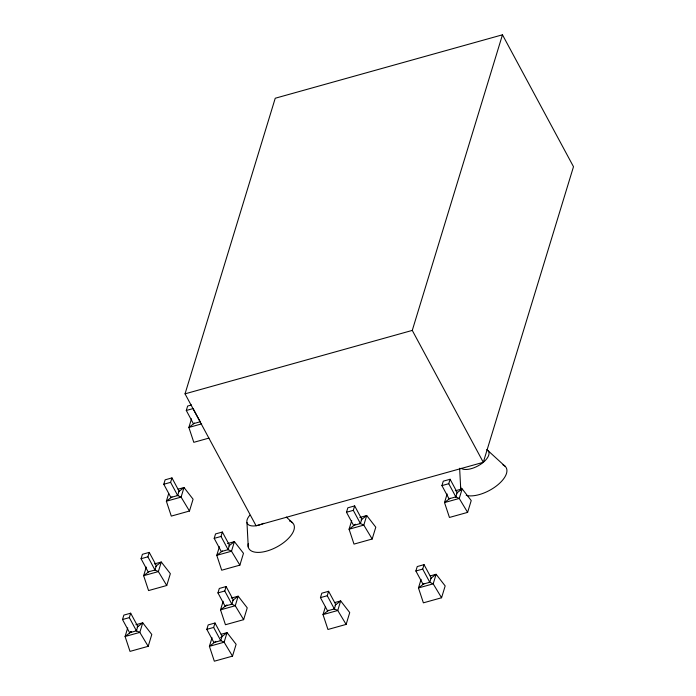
<?xml version="1.0" encoding="UTF-8"?>
<svg xmlns="http://www.w3.org/2000/svg" width="696" height="696" viewBox="0 0 696 696"><rect width="100%" height="100%" fill="white"/><g stroke="black" fill="none" stroke-linecap="round" stroke-linejoin="round"><path stroke-width="1.04" d="M185.04 393.84L275.233 98.24L502.468 34.8L573.495 166.709L483.302 462.318L256.067 525.75L185.04 393.84L412.276 330.409L502.468 34.8M122.505 619.536L123.862 615.099L130.674 613.202L137.782 626.391L136.425 630.828L129.613 632.725L122.505 619.536L129.326 617.63L130.674 613.202M141.062 558.723L142.419 554.294L149.231 552.389L156.339 565.578L154.982 570.015L148.161 571.912L141.062 558.723L147.883 556.817L149.231 552.389M163.786 484.251L165.135 479.814L171.956 477.917L179.055 491.106L177.706 495.535L170.885 497.44L163.786 484.251L170.598 482.345L171.956 477.917M186.293 410.483L193.105 408.578L200.213 421.767L193.392 423.673L186.293 410.483L187.642 406.046L191.539 404.959M127.725 627.888L125.089 636.501L130.013 651.386L148.196 646.314L151.798 634.482L142.741 622.816L135.868 624.738M146.273 567.075L143.646 575.696L148.57 590.573L166.744 585.501L170.355 573.678L161.289 562.003L154.416 563.925M168.702 493.56L166.37 501.216L171.294 516.101L189.469 511.021L193.079 499.197L184.014 487.531L178.124 489.175M191.504 418.827L188.877 427.448L193.801 442.325L208.948 438.097M214.194 538.365L215.542 533.928L222.363 532.031L229.463 545.22L228.114 549.649L221.293 551.554L214.194 538.365L221.015 536.459L222.363 532.031M219.405 546.708L216.778 555.33L221.702 570.215L239.876 565.135L243.487 553.311L234.421 541.645L227.549 543.559M206.825 629.349L208.174 624.921L214.994 623.016L222.094 636.205L220.745 640.642L213.924 642.538L206.825 629.349L213.637 627.444L214.994 623.016M217.944 592.896L219.301 588.459L226.113 586.554L233.221 599.743L231.864 604.18L225.052 606.086L217.944 592.896L224.765 590.991L226.113 586.554M212.036 637.701L209.409 646.323L214.333 661.2L232.507 656.128L236.118 644.305L227.053 632.629L221.163 634.274M223.164 601.24L220.528 609.861L225.452 624.738L243.635 619.666L247.237 607.843L238.18 596.176L231.307 598.09M320.438 597.629L321.796 593.201L328.608 591.295L335.716 604.485L334.358 608.922L327.546 610.827L320.438 597.629L327.259 595.732L328.608 591.295M346.495 512.247L347.843 507.81L354.664 505.914L361.763 519.103L360.415 523.531L353.594 525.437L346.495 512.247L353.307 510.342L354.664 505.914M325.363 606.938L323.022 614.603L327.947 629.48L346.13 624.408L349.731 612.584L340.675 600.909L334.785 602.553M351.706 520.599L349.079 529.212L354.003 544.098L372.177 539.017L375.788 527.194L366.722 515.527L359.849 517.441M415.877 570.99L417.235 566.553L424.047 564.656L431.155 577.845L429.797 582.274L422.985 584.179L415.877 570.99L422.698 569.084L424.047 564.656M441.934 485.608L443.282 481.171L450.103 479.266L457.202 492.455L455.854 496.892L449.033 498.797L441.934 485.608L448.746 483.703L450.103 479.266M421.097 579.333L418.461 587.955L423.385 602.84L441.569 597.76L445.17 585.936L436.114 574.27L430.224 575.914M447.145 493.951L444.518 502.573L449.442 517.45L467.616 512.378L471.227 500.555L462.161 488.879L455.288 490.802M194.489 423.09L188.877 427.448L201.64 423.881M171.982 496.866L166.37 501.216L181.09 497.109L184.014 487.531L178.402 491.889M149.257 571.338L143.646 575.696L158.366 571.581L161.289 562.003L155.678 566.361M222.389 550.98L216.778 555.33L231.498 551.223L234.421 541.645L228.81 545.995M129.613 632.725L131.248 631.463M131.509 631.524L125.089 636.501L139.818 632.394L142.741 622.816L137.121 627.174M226.948 604.885L220.528 609.861L235.257 605.746L238.18 596.176L232.56 600.526M355.491 524.236L349.079 529.212L363.799 525.106L366.722 515.527L361.111 519.886M215.821 641.338L209.409 646.323L224.129 642.208L227.053 632.629L220.641 637.606M450.129 498.214L444.518 502.573L459.238 498.458L462.161 488.879L456.55 493.238M328.642 610.244L323.022 614.603L337.751 610.488L340.675 600.909L335.054 605.268M424.082 583.605L418.461 587.955L433.19 583.848L436.114 574.27L430.493 578.628M455.306 496.639L459.238 498.458L467.616 512.378M359.867 523.279L363.799 525.106L372.177 539.017M429.258 582.021L433.19 583.848L441.569 597.76M177.158 495.282L181.09 497.109L189.469 511.021M227.566 549.396L231.498 551.223L239.876 565.135M333.819 608.669L337.751 610.488L346.13 624.408M231.324 603.928L235.257 605.746L243.635 619.666M154.434 569.763L158.366 571.581L166.744 585.501M220.197 640.39L224.129 642.208L232.507 656.128M135.885 630.576L139.818 632.394L148.196 646.314M487.861 450.521L505.113 466.277M286.291 517.058L292.572 522.783M412.276 330.409L483.302 462.318M448.746 483.703L455.854 496.892M422.698 569.084L429.797 582.274M353.307 510.342L360.415 523.531M327.259 595.732L334.358 608.922M221.015 536.459L228.114 549.649M170.598 482.345L177.706 495.535M224.765 590.991L231.864 604.18M213.637 627.444L220.745 640.642M147.883 556.817L154.982 570.015M129.326 617.63L136.425 630.828M459.63 468.251L460.761 489.575M246.967 522.626L248.272 547.152M263.68 523.305A16.321 7.708 -28.3 0 1 248.864 525.01A16.321 7.708 -28.3 0 1 249.838 515.214M486.652 449.686A16.321 7.708 -28.3 0 1 481.693 463.571A16.321 7.708 -28.3 0 1 461.091 468.304M502.947 464.841A25.5 12.05 -28.3 0 1 497.866 484.799A25.5 12.05 -28.3 0 1 466.242 495.378M460.665 489.845A25.5 12.05 -28.3 0 1 460.787 487.2M289.51 521A25.5 12.05 -28.3 0 1 277.356 546.699A25.5 12.05 -28.3 0 1 248.237 543.707"/></g></svg>
